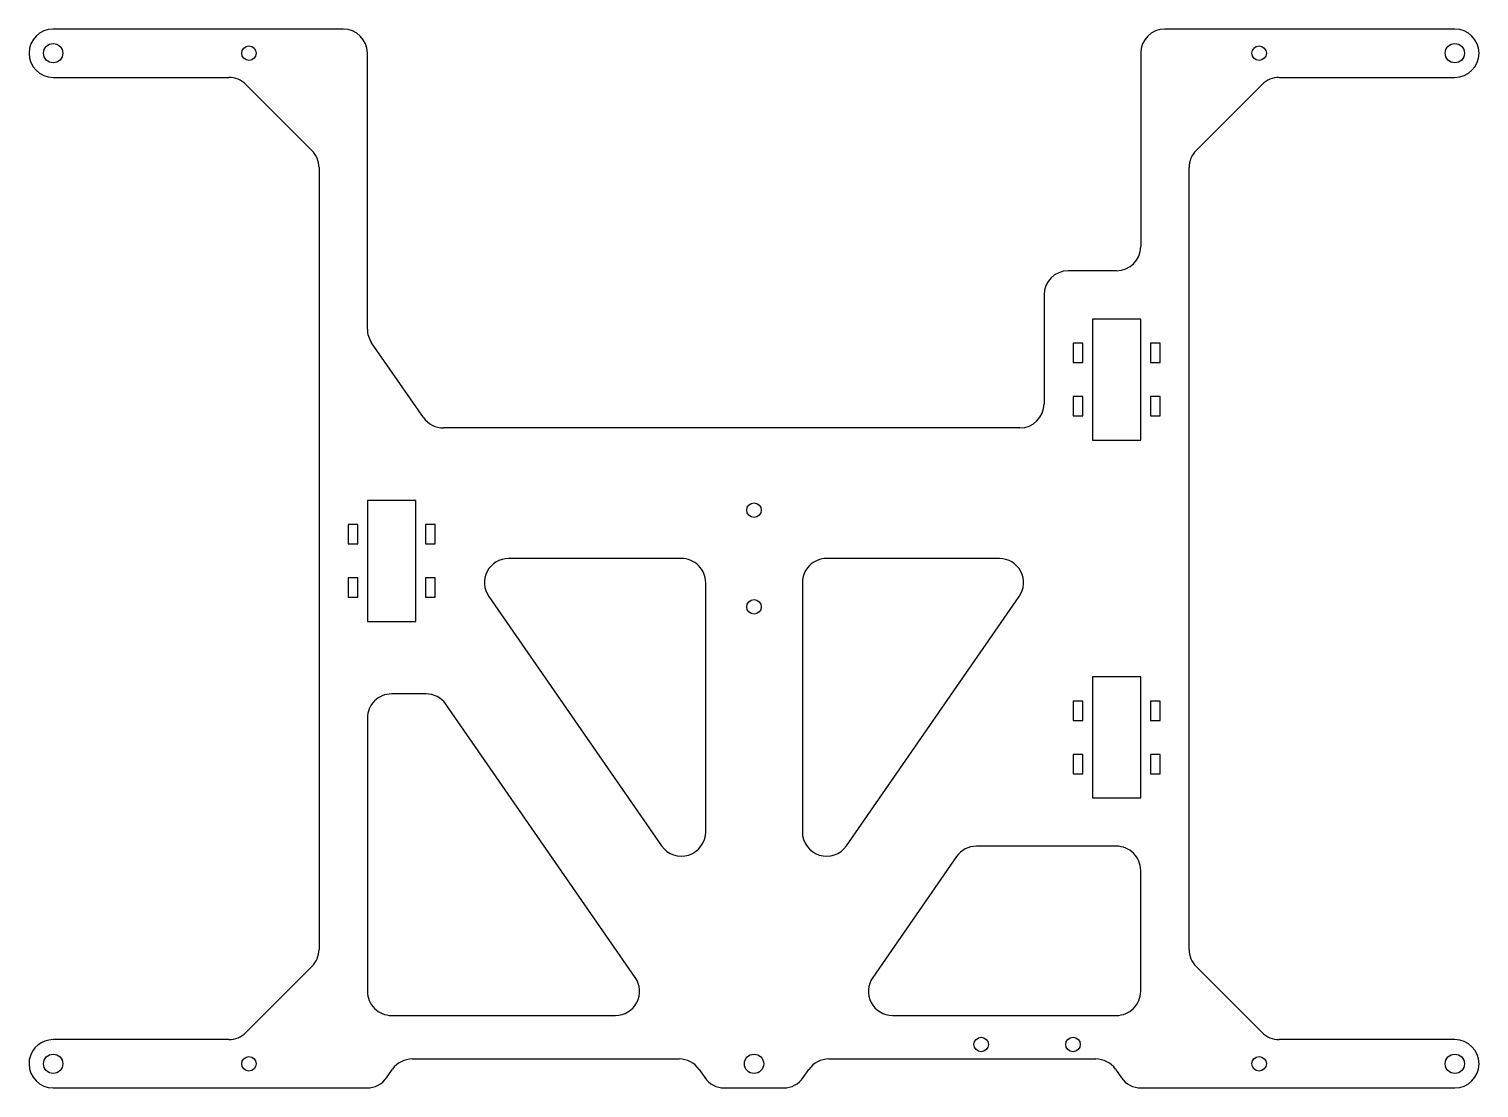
# Model space of a CAD drawing. Header units: millimetres. Extents: x 0 to 300, y 0 to 219.
import ezdxf

# ---------------------------------------------------------------- set-up
doc = ezdxf.new("R2010")
doc.units = ezdxf.units.MM
doc.layers.get('0').update_dxf_attribs({"linetype": 'CONTINUOUS'})

msp = doc.modelspace()

# ---------------------------------------------------------------- linework, layer by layer
for p, q in [((65, 219), (5, 219)), ((295, 219), (235, 219)), ((70, 156.96), (70, 214)), ((230, 214), (230, 174)), ((5, 209), (41.36, 209)), ((44.89, 207.54), (58.54, 193.89)), ((241.46, 193.89), (255.11, 207.54)), ((258.64, 209), (295, 209)), ((60, 190.36), (60, 28.64)), ((240, 28.64), (240, 190.36)), ((225, 169), (215, 169)), ((210, 164), (210, 141.5)), ((81.62, 138.65), (70.89, 154.11)), ((205, 136.5), (85.73, 136.5)), ((58.54, 25.11), (44.89, 11.46)), ((255.11, 11.46), (241.46, 25.11)), ((41.36, 10), (5, 10)), ((295, 10), (258.64, 10)), ((0.1, 6), (0, 6)), ((0, 6), (0, 5)), ((79.3, 6), (134.52, 6)), ((165.48, 6), (220.7, 6)), ((73.99, 2.13), (75.21, 3.87)), ((138.63, 3.85), (139.81, 2.15)), ((160.19, 2.15), (161.37, 3.85)), ((224.79, 3.87), (226.01, 2.13)), ((5, 0), (69.9, 0)), ((143.91, 0), (156.09, 0)), ((230.1, 0), (295, 0))]:
    msp.add_line(p, q)
for points in [[(230, 134), (230, 159), (220, 159), (220, 134)], [(218, 154), (216, 154), (216, 150), (218, 150)], [(232, 154), (232, 150), (234, 150), (234, 154)], [(216, 143), (216, 139), (218, 139), (218, 143)], [(232, 143), (232, 139), (234, 139), (234, 143)], [(80, 96.5), (80, 121.5), (70, 121.5), (70, 96.5)], [(66, 112.5), (68, 112.5), (68, 116.5), (66, 116.5)], [(84, 112.5), (84, 116.5), (82, 116.5), (82, 112.5)], [(66, 105.5), (66, 101.5), (68, 101.5), (68, 105.5)], [(84, 101.5), (84, 105.5), (82, 105.5), (82, 101.5)], [(220, 85), (220, 60), (230, 60), (230, 85)], [(216, 80), (216, 76), (218, 76), (218, 80)], [(232, 76), (234, 76), (234, 80), (232, 80)], [(218, 65), (218, 69), (216, 69), (216, 65)], [(234, 69), (232, 69), (232, 65), (234, 65)]]:
    msp.add_lwpolyline(points, close=True)
for points in [[(140, 52.94), (140, 104.5, 0.414214), (135, 109.5), (99.23, 109.5, 0.605336), (95.12, 101.65), (130.89, 50.09, 0.734895)], [(200.77, 109.5), (165, 109.5, 0.414214), (160, 104.5), (160, 52.94, 0.734895), (169.11, 50.09), (204.88, 101.65, 0.605336)], [(82.14, 81.5), (75, 81.5, 0.414214), (70, 76.5), (70, 20, 0.414214), (75, 15), (121.34, 15, 0.605336), (125.44, 22.85), (86.25, 79.35, 0.245845)], [(178.66, 15), (225, 15, 0.414214), (230, 20), (230, 45, 0.414214), (225, 50), (196.01, 50, 0.245845), (191.9, 47.85), (174.56, 22.85, 0.605336)]]:
    msp.add_lwpolyline(points, format="xyb", close=True)
for centre, radius in [((5, 214), 2), ((295, 214), 2), ((45.5, 214), 1.5), ((254.5, 214), 1.5), ((150, 119.5), 1.5), ((150, 99.5), 1.5), ((197, 9), 1.5), ((216, 9), 1.5), ((5, 5), 2), ((45.5, 5), 1.5), ((150, 5), 2), ((254.5, 5), 1.5), ((295, 5), 2)]:
    msp.add_circle(centre, radius)
for centre, start, end in [((5, 214), 90, 270), ((65, 214), 0, 90), ((235, 214), 90, 180), ((295, 214), -90, 90), ((41.36, 204), 45, 90), ((258.64, 204), 90, 135), ((55, 190.36), 0, 45), ((245, 190.36), 135, 180), ((225, 174), -90, 0), ((215, 164), 90, 180), ((75, 156.96), 180, 214.7521), ((205, 141.5), -90, 0), ((85.73, 141.5), 214.7521, 270), ((55, 28.64), -45, 0), ((245, 28.64), 180, 225), ((5, 5), 90, 168.463), ((41.36, 15), 270, 315), ((258.64, 15), 225, 270), ((295, 5), -90, 90), ((79.3, 1), 90, 145), ((165.48, 1), 90, 145.2479), ((220.7, 1), 35, 90), ((5, 5), 180, 270), ((134.52, 1), 34.7521, 90), ((69.9, 5), 270, 325), ((143.91, 5), 214.7521, 270), ((156.09, 5), 270, 325.2479), ((230.1, 5), 215, 270)]:
    msp.add_arc(centre, 5, start, end)

doc.saveas('drawing.dxf')
